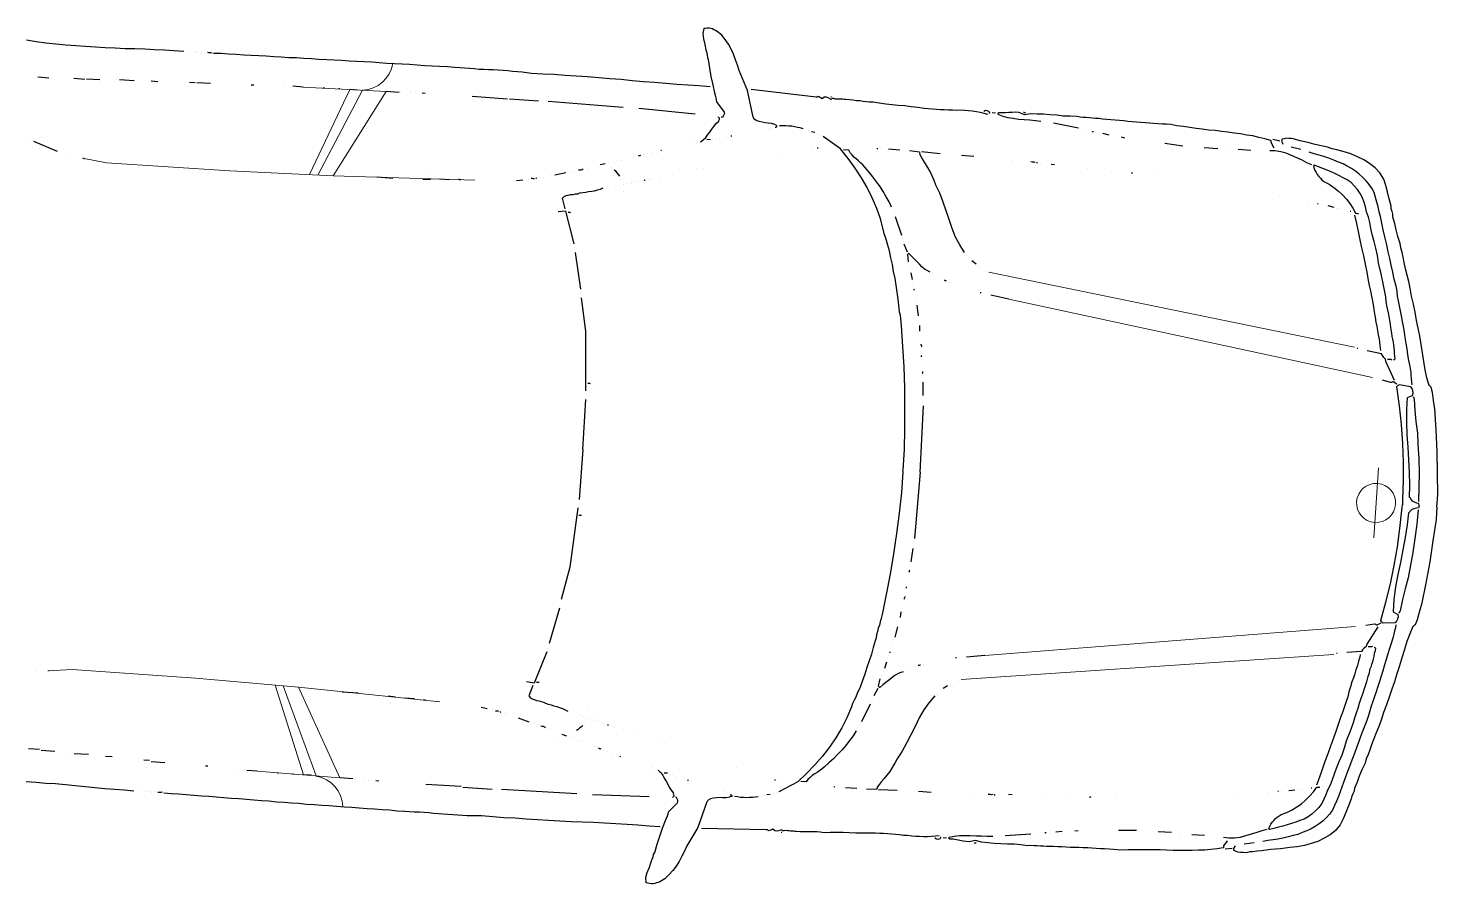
# Model space of a CAD drawing. Header units: metres. Extents: x -45 to 1930, y -347 to 488.
# Drawn here: x 39.306 to 42.419, y 32.57 to 34.461 of the extents above; entities that cross this region are included whole.
import ezdxf

# ---------------------------------------------------------------- set-up
doc = ezdxf.new("R2010")
doc.units = ezdxf.units.M

# ---------------------------------------------------------------- blocks, each defined once
blk = doc.blocks.new('BMW3-PUD')
at = {"lineweight": 0}
for p, q in [((2.5694, 0.7572), (2.3861, 0.7602)), ((2.3861, 0.7602), (2.4905, 0.5663)), ((2.4387, 0.7593), (2.5245, 0.5656)), ((2.4664, 0.7589), (2.5425, 0.5652)), ((1.0314, 0.4512), (0.2143, 0.3401)), ((0.9833, 0.3943), (0.17, 0.2757)), ((0.1432, 0.0776), (0.1432, 0)), ((0.1432, -0.0776), (0.1432, 0)), ((0.9833, -0.3943), (0.17, -0.2757)), ((1.0314, -0.4512), (0.2143, -0.3401)), ((2.3861, -0.7602), (2.4905, -0.5663)), ((2.4387, -0.7593), (2.5245, -0.5656)), ((2.4664, -0.7589), (2.5425, -0.5652)), ((2.5694, -0.7572), (2.3861, -0.7602))]:
    blk.add_line(p, q, dxfattribs=at)
for points in [[(1.5236, 0.7387), (1.5228, 0.7394), (1.5213, 0.7394), (1.5198, 0.7409), (1.519, 0.7424), (1.525, 0.7447), (1.5318, 0.7463), (1.5393, 0.7471), (1.546, 0.7472), (1.5528, 0.748), (1.5595, 0.7489), (1.5663, 0.7512), (1.5715, 0.7543), (1.5722, 0.7558), (1.573, 0.7573), (1.5737, 0.758), (1.5737, 0.758), (1.5902, 0.8161), (1.6115, 0.8584), (1.6159, 0.8704), (1.621, 0.8818), (1.6261, 0.8938), (1.632, 0.9044), (1.6386, 0.915), (1.6468, 0.9249), (1.6549, 0.934), (1.6653, 0.9416), (1.6691, 0.9432), (1.6728, 0.9447), (1.6765, 0.9462), (1.6803, 0.9471), (1.684, 0.9471), (1.6878, 0.9471), (1.6916, 0.9464), (1.6953, 0.9457), (1.697, 0.9345), (1.6948, 0.9232), (1.6905, 0.9111), (1.6876, 0.8991), (1.6855, 0.893), (1.684, 0.8878), (1.6833, 0.8825), (1.6811, 0.878), (1.6768, 0.8592), (1.6725, 0.8411), (1.6675, 0.823), (1.6625, 0.8057), (1.6603, 0.8004), (1.6588, 0.7951), (1.6574, 0.7906), (1.6567, 0.7861), (1.6382, 0.7648), (1.6375, 0.7618), (1.6382, 0.7588), (1.6398, 0.7558), (1.6413, 0.7536), (1.6413, 0.7536), (1.6428, 0.7529), (1.6436, 0.7521), (1.6436, 0.7521)], [(1.0566, 0.7984), (1.0648, 0.8), (1.0738, 0.8016), (1.0821, 0.8025), (1.0911, 0.8033), (1.1001, 0.8035), (1.1083, 0.8036), (1.1173, 0.8037), (1.1264, 0.803), (1.1354, 0.8031), (1.1444, 0.8025), (1.1534, 0.8026), (1.1617, 0.8019), (1.1707, 0.802), (1.1797, 0.8022), (1.1887, 0.8023), (1.1977, 0.8024), (1.212, 0.8033), (1.227, 0.8042), (1.2412, 0.8051), (1.2555, 0.8053), (1.269, 0.8055), (1.2833, 0.8064), (1.2975, 0.8073), (1.311, 0.809), (1.3193, 0.8083), (1.3268, 0.8084), (1.3335, 0.8085), (1.341, 0.8093), (1.3485, 0.8094), (1.356, 0.8103), (1.3636, 0.8104), (1.3718, 0.8104), (1.3756, 0.8105), (1.3786, 0.8105), (1.3816, 0.8106), (1.3853, 0.8106), (1.3883, 0.8099), (1.3914, 0.8099), (1.3951, 0.81), (1.3988, 0.8108), (1.4004, 0.8108), (1.4018, 0.8108), (1.4026, 0.8101), (1.4041, 0.8086), (1.4094, 0.8109), (1.4146, 0.8125), (1.4198, 0.8125), (1.4244, 0.8088), (1.4319, 0.8127), (1.4334, 0.8127), (1.4349, 0.812), (1.4356, 0.8112), (1.4379, 0.8112), (1.582, 0.8182)], [(1.4055, 0.8139), (1.4055, 0.8139), (1.4048, 0.8139), (1.4041, 0.8138), (1.4041, 0.8138)], [(1.4378, 0.8143), (1.4378, 0.8143)], [(2.7721, 0.8189), (2.7556, 0.8195), (2.7391, 0.8193), (2.7225, 0.8198), (2.7053, 0.8196), (2.6887, 0.8202), (2.6722, 0.82), (2.6557, 0.8205), (2.6392, 0.8203), (2.6226, 0.8209), (2.6054, 0.8207), (2.5889, 0.8212), (2.5724, 0.821), (2.5558, 0.8216), (2.5393, 0.8214), (2.522, 0.8219), (2.5055, 0.8217), (2.489, 0.8223), (2.4725, 0.8221), (2.4559, 0.8226), (2.4387, 0.8224), (2.4221, 0.823), (2.4056, 0.8228), (2.3891, 0.8226), (2.3718, 0.8232), (2.3553, 0.823), (2.3388, 0.8235), (2.3215, 0.8233), (2.305, 0.8231), (2.2885, 0.8236), (2.272, 0.8234), (2.2547, 0.824), (2.2382, 0.8238), (2.2276, 0.8237), (2.2171, 0.8236), (2.2059, 0.8234), (2.1954, 0.8233), (2.1848, 0.8232), (2.1743, 0.8238), (2.1638, 0.8237), (2.1533, 0.8243), (2.1428, 0.8242), (2.1315, 0.824), (2.121, 0.8239), (2.1105, 0.8238), (2.1, 0.8237), (2.0895, 0.8235), (2.079, 0.8226), (2.0685, 0.8218), (2.0437, 0.8222), (2.0189, 0.8227), (1.9942, 0.8224), (1.9694, 0.8228), (1.9446, 0.8225), (1.9198, 0.8222), (1.8951, 0.822), (1.8703, 0.8217), (1.8455, 0.8206), (1.8207, 0.8203), (1.796, 0.82), (1.7712, 0.8197), (1.7464, 0.8194), (1.7224, 0.8192), (1.6976, 0.8196), (1.6728, 0.8193)], [(1.9431, 0.8203), (1.9431, 0.8203)], [(2.7751, 0.8182), (2.7781, 0.819), (2.7804, 0.819), (2.7826, 0.819), (2.7849, 0.8191)], [(2.7924, 0.8169), (2.7924, 0.8169)], [(2.7984, 0.8192), (2.7984, 0.8192)], [(2.7984, 0.8162), (2.7984, 0.8162)], [(2.8059, 0.8186), (2.8059, 0.8186)], [(2.8119, 0.8194), (2.8119, 0.8194)], [(2.8127, 0.8164), (2.8127, 0.8164)], [(2.8224, 0.8158), (2.8224, 0.8158)], [(3.077, 0.815), (3.0552, 0.8148), (3.0334, 0.8153), (3.0117, 0.815), (2.9899, 0.8155), (2.9681, 0.816), (2.9463, 0.8172), (2.9246, 0.8177), (2.9028, 0.8182), (2.881, 0.8187), (2.86, 0.8185), (2.8382, 0.8189)], [(0.0086, 0), (0.0085, 0.0275), (0.0125, 0.0749), (0.0164, 0.1222), (0.0218, 0.1696), (0.028, 0.217), (0.0309, 0.229), (0.033, 0.2403), (0.0351, 0.2516), (0.0388, 0.2629), (0.0402, 0.2637), (0.041, 0.2644), (0.0425, 0.266), (0.0439, 0.2667), (0.0498, 0.2833), (0.0548, 0.3006), (0.0591, 0.3187), (0.0634, 0.3376), (0.0677, 0.3556), (0.072, 0.3737), (0.0763, 0.3918), (0.0813, 0.4083), (0.0856, 0.4264), (0.0907, 0.4437), (0.0957, 0.4611), (0.1, 0.4784), (0.1043, 0.4927), (0.1087, 0.507), (0.113, 0.5206), (0.1173, 0.5342), (0.1202, 0.5455), (0.1231, 0.556), (0.1268, 0.5658), (0.1289, 0.5756), (0.1347, 0.5907), (0.1398, 0.605), (0.1434, 0.6186), (0.1485, 0.6322), (0.1491, 0.6389), (0.1513, 0.645), (0.1535, 0.6503), (0.1542, 0.6563), (0.1593, 0.6721), (0.1643, 0.6872), (0.1687, 0.7015), (0.1745, 0.7151), (0.1841, 0.728), (0.1953, 0.7386), (0.2079, 0.747), (0.2214, 0.7547), (0.2355, 0.7601), (0.2505, 0.7655), (0.2662, 0.7695), (0.282, 0.7727), (0.2924, 0.7743), (0.3029, 0.7767), (0.3134, 0.7783), (0.3239, 0.7799), (0.3337, 0.7815), (0.3442, 0.7839), (0.3539, 0.7855), (0.3644, 0.7872), (0.3696, 0.788), (0.3749, 0.7895), (0.3794, 0.7904), (0.3846, 0.7904), (0.3899, 0.7905), (0.3951, 0.7905), (0.3997, 0.7891), (0.4042, 0.7876), (0.4049, 0.7869), (0.4049, 0.7861), (0.405, 0.7846), (0.4057, 0.7832), (0.402, 0.7771)], [(0.4095, 0.7832), (0.4245, 0.7856)], [(0.421, 0.7668), (0.4283, 0.7789), (0.4283, 0.7804), (0.4283, 0.7812), (0.4283, 0.7827), (0.429, 0.7834), (0.4425, 0.7859), (0.456, 0.7883), (0.4695, 0.7907), (0.483, 0.7916), (0.4972, 0.7933), (0.5107, 0.7942), (0.525, 0.7951), (0.5392, 0.796), (0.5535, 0.7969), (0.5678, 0.7971), (0.582, 0.798), (0.5955, 0.7989), (0.6098, 0.7998), (0.624, 0.8008), (0.6383, 0.8017), (0.6518, 0.8034), (0.6615, 0.8035), (0.6706, 0.8028), (0.6803, 0.803), (0.6901, 0.8031), (0.6991, 0.8032), (0.7089, 0.8033), (0.7186, 0.8034), (0.7276, 0.8035), (0.7374, 0.8036), (0.7471, 0.8038), (0.7562, 0.8046), (0.7659, 0.8047), (0.7749, 0.8048), (0.7847, 0.8049), (0.7937, 0.8051), (0.8035, 0.8052), (0.811, 0.806), (0.8185, 0.8061), (0.8252, 0.8062), (0.832, 0.8063), (0.8395, 0.8063), (0.8462, 0.8064), (0.853, 0.8065), (0.8605, 0.8074), (0.8755, 0.8068), (0.8905, 0.8062), (0.9048, 0.8071), (0.9198, 0.8073), (0.9341, 0.8075), (0.9484, 0.8069), (0.9626, 0.8063), (0.9762, 0.8035), (0.9829, 0.8058), (0.9889, 0.8074), (0.9964, 0.8075), (1.0032, 0.8068), (1.0107, 0.8061), (1.0182, 0.8047), (1.0257, 0.8041), (1.0325, 0.8042), (1.034, 0.8034), (1.0347, 0.8034), (1.0348, 0.8019), (1.0348, 0.8004), (1.0236, 0.7973), (1.0123, 0.7949), (1.0003, 0.794), (0.9883, 0.7931), (0.9756, 0.793), (0.9635, 0.7928), (0.9508, 0.7927), (0.9388, 0.7918)], [(0.8473, 0.7794), (0.8473, 0.7794)], [(0.8548, 0.7818), (0.911, 0.7892)], [(0.9784, 0.8088), (0.9776, 0.8088), (0.9761, 0.8087), (0.9754, 0.8087), (0.9739, 0.8087)], [(1.04, 0.8027), (1.0475, 0.8028)], [(1.0535, 0.8007), (1.0535, 0.8007), (1.0535, 0.8022), (1.0528, 0.8029), (1.0528, 0.8029), (1.055, 0.8052), (1.0587, 0.8067), (1.0625, 0.8068), (1.0663, 0.8046)], [(0.0815, 0.2657), (0.0822, 0.2724), (0.0836, 0.2792), (0.085, 0.2868), (0.0857, 0.2928), (0.0885, 0.3056), (0.0921, 0.3191), (0.095, 0.3312), (0.0978, 0.344), (0.1007, 0.356), (0.1036, 0.3688), (0.1064, 0.3809), (0.1093, 0.3929), (0.1122, 0.4042), (0.115, 0.4162), (0.1179, 0.4268), (0.1208, 0.4381), (0.1236, 0.4487), (0.1265, 0.4592), (0.1286, 0.4697), (0.1315, 0.481), (0.1366, 0.4961), (0.1409, 0.5112), (0.1452, 0.5262), (0.1496, 0.5406), (0.1539, 0.5556), (0.1582, 0.5707), (0.1625, 0.585), (0.1676, 0.6001), (0.1705, 0.6106), (0.1734, 0.6212), (0.1763, 0.6317), (0.1799, 0.6423), (0.1828, 0.6528), (0.1864, 0.6634), (0.19, 0.6732), (0.1937, 0.6838), (0.1996, 0.6929), (0.2062, 0.7012), (0.2129, 0.7088), (0.2211, 0.7156), (0.2293, 0.7225), (0.2382, 0.7279), (0.2471, 0.7332), (0.2569, 0.7378), (0.2666, 0.7424), (0.277, 0.7456), (0.2875, 0.7495), (0.2987, 0.7526), (0.31, 0.7557), (0.3204, 0.7581), (0.3317, 0.7605), (0.3429, 0.7629)], [(0.335, 0.7358), (0.3462, 0.7396), (0.3574, 0.7443), (0.3693, 0.7489), (0.3813, 0.7536), (0.3933, 0.7575), (0.4053, 0.7599), (0.418, 0.7608), (0.43, 0.7602)], [(0.3616, 0.7676), (0.3833, 0.7716)], [(0.3961, 0.774), (0.3961, 0.774)], [(0.4721, 0.7584), (0.4999, 0.7588)], [(0.5255, 0.7568), (0.5255, 0.7568)], [(0.545, 0.757), (0.575, 0.7574)], [(0.6223, 0.7579), (0.6621, 0.7607)], [(0.7513, 0.767), (0.7588, 0.7686)], [(0.7866, 0.7712), (0.8001, 0.7736)], [(0.8211, 0.7761), (0.8211, 0.7761), (0.8226, 0.7761), (0.8233, 0.7761), (0.8241, 0.7769)], [(1.6856, 0.6955), (1.6802, 0.7007), (1.6749, 0.7059), (1.6711, 0.7127), (1.6665, 0.7186), (1.6627, 0.7253), (1.6588, 0.7313), (1.6543, 0.738), (1.6489, 0.7439), (1.6489, 0.7454), (1.6482, 0.7469), (1.6474, 0.7484), (1.6474, 0.7492), (1.6474, 0.7507), (1.6481, 0.7514), (1.6496, 0.7529), (1.6503, 0.7537)], [(1.7014, 0.7558), (1.8267, 0.7596)], [(1.8327, 0.7574), (1.8327, 0.7574)], [(1.8612, 0.76), (2.0279, 0.762)], [(2.1135, 0.7622), (2.0489, 0.7622)], [(2.1173, 0.7608), (2.1961, 0.7617)], [(2.2997, 0.7614), (2.3065, 0.7615)], [(2.3223, 0.7617), (2.3223, 0.7617)], [(2.332, 0.7604), (2.332, 0.7604)], [(2.3538, 0.7606), (2.3538, 0.7606)], [(2.3576, 0.7599), (2.3861, 0.7602)], [(2.4499, 0.7587), (2.4664, 0.7589)], [(2.489, 0.7592), (2.489, 0.7592), (2.4905, 0.7592), (2.4912, 0.7592), (2.4912, 0.7592)], [(2.4987, 0.7586), (2.4987, 0.7586)], [(2.5228, 0.7589), (2.5228, 0.7589), (2.5243, 0.7589), (2.525, 0.7589), (2.525, 0.7589)], [(2.5694, 0.7572), (2.5926, 0.7574)], [(2.5987, 0.7553), (2.5987, 0.7553)], [(2.6114, 0.7577), (2.6114, 0.7577)], [(2.679, 0.754), (2.6805, 0.754), (2.6813, 0.754), (2.6828, 0.754), (2.6843, 0.754)], [(2.8044, 0.7517), (2.7744, 0.7521)], [(2.8082, 0.7503), (2.821, 0.7504)], [(2.8908, 0.7475), (2.9059, 0.7477)], [(0.126, 0.318), (0.126, 0.318), (0.1244, 0.3188), (0.1237, 0.3195), (0.1229, 0.3202), (0.1236, 0.3262), (0.125, 0.3323), (0.1257, 0.3383), (0.1264, 0.3443), (0.1278, 0.3511), (0.1292, 0.3571), (0.1307, 0.3631), (0.1329, 0.3691), (0.1335, 0.3767), (0.1357, 0.3835), (0.1371, 0.3895), (0.1378, 0.3955), (0.1414, 0.4091), (0.1442, 0.4211), (0.1478, 0.4332), (0.1507, 0.4445), (0.1528, 0.4558), (0.1557, 0.4663), (0.1586, 0.4776), (0.1615, 0.4881), (0.1643, 0.4987), (0.1672, 0.5092), (0.1708, 0.5198), (0.1737, 0.5296), (0.1773, 0.5454), (0.1816, 0.5612), (0.1867, 0.5763), (0.1918, 0.5914), (0.1954, 0.6042), (0.199, 0.617), (0.2026, 0.6291), (0.2077, 0.6404), (0.2106, 0.6509), (0.2142, 0.6607), (0.2186, 0.6705), (0.2245, 0.6796), (0.2311, 0.688), (0.2386, 0.6956), (0.246, 0.7024), (0.255, 0.7078), (0.2639, 0.7116), (0.2729, 0.7155), (0.2818, 0.7194), (0.2916, 0.7232), (0.3005, 0.7263), (0.3103, 0.7295), (0.32, 0.7326), (0.3297, 0.7357), (0.3305, 0.7357), (0.3305, 0.7342), (0.3305, 0.7335), (0.3312, 0.7327), (0.3298, 0.7282), (0.3276, 0.7237), (0.3247, 0.7191), (0.3217, 0.7153), (0.318, 0.7108), (0.3143, 0.7077), (0.3106, 0.7039), (0.3061, 0.7009), (0.2942, 0.6955), (0.283, 0.6893), (0.2725, 0.6817), (0.2629, 0.6741), (0.254, 0.665), (0.2458, 0.6558), (0.2384, 0.646), (0.2318, 0.6354), (0.2303, 0.6354), (0.2288, 0.6354), (0.2273, 0.6354), (0.225, 0.6353)], [(1.1907, 0), (1.1907, 0.0026), (1.1909, 0.0476), (1.1927, 0.0935), (1.1959, 0.1386), (1.1991, 0.1836), (1.2038, 0.2295), (1.2093, 0.2746), (1.2155, 0.3197), (1.2169, 0.328), (1.2183, 0.3356), (1.2197, 0.3431), (1.2219, 0.3499), (1.2233, 0.3574), (1.2247, 0.3649), (1.2254, 0.3717), (1.2268, 0.3785), (1.2304, 0.3935), (1.2332, 0.4086), (1.2368, 0.4236), (1.2411, 0.4387), (1.2447, 0.4538), (1.249, 0.4681), (1.2533, 0.4831), (1.2584, 0.4975), (1.2613, 0.5058), (1.2642, 0.5126), (1.2671, 0.5201), (1.2693, 0.5276), (1.278, 0.5525), (1.2875, 0.5752), (1.2993, 0.5978), (1.3118, 0.6198), (1.3258, 0.6402), (1.3413, 0.6607), (1.3583, 0.6811), (1.3761, 0.7009), (1.4164, 0.7254)], [(1.4224, 0.7277), (1.4224, 0.7277)], [(1.4291, 0.73), (1.4291, 0.73)], [(1.4351, 0.7331), (1.4426, 0.734)], [(1.4485, 0.7363), (1.4485, 0.7363)], [(1.4613, 0.7394), (1.468, 0.741), (1.474, 0.7418), (1.4807, 0.7427), (1.4867, 0.7435), (1.4935, 0.7436), (1.5003, 0.7437), (1.507, 0.743), (1.5138, 0.7423)], [(1.5312, 0.735), (1.5312, 0.735)], [(1.5379, 0.7336), (1.5379, 0.7336)], [(2.9434, 0.7459), (2.9757, 0.7463)], [(2.9825, 0.7456), (2.9825, 0.7456)], [(3.0486, 0.7434), (3.0186, 0.7438)], [(3.0523, 0.7419), (3.0764, 0.7422)], [(0.6742, 0.6895), (0.6742, 0.6895)], [(0.7282, 0.6901), (0.7282, 0.6901), (0.7297, 0.6909), (0.7305, 0.6917), (0.7312, 0.6917)], [(0.7755, 0.6922), (0.7755, 0.6922)], [(0.8295, 0.6943), (0.8295, 0.6943)], [(0.9023, 0.6975), (0.9099, 0.6976)], [(0.9324, 0.6978), (0.9324, 0.6978)], [(0.9421, 0.6994), (0.9421, 0.6994), (0.9414, 0.7002), (0.9398, 0.7002), (0.9398, 0.7002)], [(0.9451, 0.6995), (0.9474, 0.7003), (0.9496, 0.7003), (0.9519, 0.7003), (0.9549, 0.7004)], [(0.9962, 0.7009), (0.9962, 0.7009)], [(1.081, 0.7041), (1.1088, 0.7044)], [(1.0873, 0.4909), (1.0991, 0.5068), (1.1094, 0.5235), (1.1182, 0.5416), (1.1262, 0.5612), (1.1343, 0.5801), (1.1423, 0.599), (1.1511, 0.6179), (1.1607, 0.6352), (1.165, 0.645), (1.1702, 0.6549), (1.1753, 0.664), (1.1812, 0.673), (1.1864, 0.6806), (1.1916, 0.6874), (1.196, 0.6935), (1.2004, 0.701), (1.2004, 0.7018), (1.2004, 0.7033), (1.2011, 0.704), (1.2019, 0.7056), (1.2236, 0.7066)], [(1.1515, 0.7057), (1.1515, 0.7057)], [(1.1561, 0.705), (1.1973, 0.7062)], [(1.2454, 0.7068), (1.2702, 0.7071)], [(1.2552, 0.58), (1.261, 0.5914), (1.2684, 0.602), (1.2758, 0.6133), (1.2832, 0.6239), (1.2921, 0.6338), (1.3009, 0.6444), (1.3106, 0.6543), (1.3202, 0.6642), (1.3247, 0.6687), (1.3299, 0.6733), (1.3351, 0.6771), (1.3403, 0.6809), (1.3455, 0.6847), (1.35, 0.6893), (1.3544, 0.6939), (1.3581, 0.6992), (1.3694, 0.6993)], [(1.2882, 0.7073), (1.2882, 0.7073)], [(1.2942, 0.7067), (1.2942, 0.7067), (1.2957, 0.7067), (1.2965, 0.7067), (1.2965, 0.7067)], [(1.4189, 0.7014), (1.4189, 0.7014)], [(1.4279, 0.7), (1.4279, 0.7), (1.4272, 0.7), (1.4257, 0.7), (1.4257, 0.7)], [(1.4377, 0.6971), (1.4377, 0.6971)], [(1.6102, 0.7157), (1.6102, 0.7157)], [(1.62, 0.7136), (1.62, 0.7136), (1.6193, 0.7135), (1.6178, 0.7135), (1.6178, 0.7135)], [(1.6291, 0.7107), (1.6291, 0.7107)], [(1.6449, 0.7063), (1.6449, 0.7063)], [(1.6532, 0.7042), (1.6532, 0.7042)], [(1.6607, 0.7028), (1.6607, 0.7028)], [(1.6645, 0.7013), (1.672, 0.7014)], [(1.6954, 0.6927), (1.6954, 0.6927)], [(1.7014, 0.6905), (1.7014, 0.6905)], [(0.3374, 0.6547), (0.3374, 0.6547)], [(0.4027, 0.6637), (0.4027, 0.6637)], [(1.5138, 0.6793), (1.5138, 0.6793)], [(1.7714, 0.6703), (1.7714, 0.6703), (1.7714, 0.6711), (1.7707, 0.6718), (1.7707, 0.6718)], [(1.7798, 0.6666), (1.7798, 0.6666)], [(1.7895, 0.6653), (1.7895, 0.6653)], [(1.8001, 0.6616), (1.8001, 0.6616)], [(1.8084, 0.6595), (1.8084, 0.6595)], [(1.8204, 0.6551), (1.8197, 0.6559), (1.8189, 0.6566), (1.8167, 0.6566), (1.8152, 0.6573)], [(0.1558, 0.3364), (0.1564, 0.3424), (0.1579, 0.3484), (0.1593, 0.3552), (0.16, 0.3612), (0.1629, 0.371), (0.165, 0.3801), (0.1672, 0.3891), (0.17, 0.3981), (0.1721, 0.4094), (0.175, 0.4207), (0.1771, 0.432), (0.1807, 0.4441), (0.1836, 0.4554), (0.1865, 0.4667), (0.1901, 0.478), (0.193, 0.4893), (0.1973, 0.5073), (0.2023, 0.5247), (0.2073, 0.5428), (0.2124, 0.5601), (0.2175, 0.5774), (0.2225, 0.5955), (0.2276, 0.6128), (0.2326, 0.6309)], [(0.219, 0.633), (0.219, 0.633)], [(0.2423, 0.6385), (0.2423, 0.6385), (0.243, 0.6386), (0.2438, 0.6386), (0.2438, 0.6386)], [(0.267, 0.6433), (0.267, 0.6433)], [(0.273, 0.6434), (0.273, 0.6434)], [(0.2797, 0.645), (0.2932, 0.6474)], [(0.309, 0.6491), (0.309, 0.6491)], [(0.3157, 0.6507), (0.3157, 0.6507), (0.3165, 0.6507), (0.3172, 0.6507), (0.3172, 0.6507)], [(1.6742, 0.6368), (1.6742, 0.6368)], [(1.6885, 0.634), (1.6885, 0.634)], [(1.8302, 0.6522), (1.8302, 0.6522)], [(1.8604, 0.6436), (1.8604, 0.6436)], [(1.8679, 0.6414), (1.8679, 0.6414)], [(1.8755, 0.6385), (1.8755, 0.6385)], [(1.8786, 0.625), (1.8786, 0.625)], [(1.8845, 0.6364), (1.8845, 0.6364)], [(1.9033, 0.6306), (1.8928, 0.6334)], [(1.9182, 0.639), (1.9182, 0.639)], [(1.7428, 0.6189), (1.7428, 0.6189)], [(1.7684, 0.6117), (1.7684, 0.6117)], [(1.788, 0.6074), (1.788, 0.6074)], [(1.794, 0.6052), (1.794, 0.6052)], [(1.8046, 0.6031), (1.8046, 0.6031), (1.8038, 0.6031), (1.8023, 0.6031), (1.8023, 0.6031)], [(1.8143, 0.6002), (1.8143, 0.6002)], [(1.8234, 0.5981), (1.8234, 0.5981)], [(1.8309, 0.5952), (1.8309, 0.5952)], [(1.8347, 0.5937), (1.8347, 0.5937)], [(1.8422, 0.5923), (1.8422, 0.5923)], [(1.8556, 0.6007), (1.8556, 0.6007)], [(1.8585, 0.6083), (1.8615, 0.6113), (1.8645, 0.6143), (1.8682, 0.6181), (1.8719, 0.6204)], [(1.9305, 0.6211), (1.9305, 0.6211)], [(1.9508, 0.6154), (1.9478, 0.6161), (1.9456, 0.6161), (1.9425, 0.6168), (1.9403, 0.619)], [(1.9591, 0.6125), (1.9591, 0.6125)], [(1.9681, 0.6111), (1.9681, 0.6111)], [(2.0021, 0.601), (1.978, 0.6082)], [(2.0111, 0.5981), (2.0111, 0.5981)], [(2.0269, 0.5945), (2.0269, 0.5945)], [(2.0322, 0.5931), (2.0322, 0.5931)], [(2.0435, 0.5902), (2.0435, 0.5902), (2.0427, 0.5909), (2.0412, 0.5917), (2.0412, 0.5917)], [(1.2471, 0.5649), (1.2471, 0.5649)], [(1.2522, 0.5725), (1.2522, 0.5725)], [(1.8477, 0.5743), (1.8477, 0.5743)], [(1.8498, 0.5909), (1.8498, 0.5909)], [(1.8573, 0.588), (1.8573, 0.588)], [(1.8664, 0.5851), (1.8664, 0.5851)], [(1.9744, 0.5278), (1.9816, 0.5512), (1.9786, 0.5549), (1.974, 0.5571), (1.9695, 0.5585), (1.9643, 0.56), (1.959, 0.5607), (1.9537, 0.5621), (1.9484, 0.5628), (1.9439, 0.565), (1.9379, 0.5664), (1.9311, 0.5678), (1.9251, 0.5693), (1.9183, 0.5707), (1.9123, 0.5721), (1.9055, 0.5743), (1.8995, 0.5765), (1.8934, 0.5794)], [(2.0465, 0.5895), (2.048, 0.5895), (2.0495, 0.5895), (2.051, 0.5895), (2.0533, 0.5896)], [(2.0593, 0.5874), (2.0593, 0.5874)], [(2.0856, 0.5832), (2.0721, 0.5853)], [(2.2081, 0.5764), (2.2096, 0.5764), (2.2103, 0.5764), (2.2118, 0.5764), (2.2133, 0.5765)], [(2.2268, 0.5766), (2.2268, 0.5766)], [(2.2336, 0.5745), (2.2547, 0.5747)], [(2.2922, 0.5721), (2.2757, 0.5734)], [(2.2845, 0.5893), (2.2845, 0.5893)], [(2.3936, 0.5703), (2.3583, 0.5699)], [(3.0724, 0.5709), (3.0724, 0.5709)], [(1.2281, 0.5189), (1.2449, 0.5589)], [(1.2135, 0.4834), (1.2216, 0.5001)], [(1.2237, 0.5068), (1.2237, 0.5068)], [(1.2259, 0.5129), (1.2259, 0.5129)], [(1.949, 0.4517), (1.9722, 0.5225), (1.9895, 0.5205)], [(1.961, 0.5201), (1.9625, 0.5202), (1.964, 0.5202), (1.9647, 0.5202), (1.967, 0.5202)], [(1.0605, 0.4666), (1.0702, 0.4735)], [(1.0821, 0.4849), (1.0821, 0.4849)], [(1.1607, 0.4423), (1.1674, 0.4453), (1.1734, 0.4484), (1.1794, 0.453), (1.1853, 0.4583), (1.1912, 0.4636), (1.1972, 0.469), (1.2031, 0.4743), (1.2098, 0.4804), (1.2106, 0.4804), (1.2113, 0.4797), (1.2121, 0.4789), (1.2128, 0.4782), (1.21, 0.4616)], [(1.0382, 0.4528), (1.0382, 0.4528)], [(1.0546, 0.4627), (1.0546, 0.4627)], [(1.154, 0.4392), (1.154, 0.4392)], [(1.1985, 0.4239), (1.202, 0.4382)], [(1.2035, 0.445), (1.2035, 0.445)], [(1.2079, 0.4541), (1.2079, 0.4541)], [(1.9476, 0.4441), (1.9476, 0.4441)], [(0.7998, 0.4222), (0.7998, 0.4222)], [(1.1166, 0.4229), (1.1166, 0.4229)], [(1.1234, 0.4253), (1.1249, 0.4253), (1.1264, 0.4261), (1.1271, 0.4261), (1.1286, 0.4261)], [(1.1353, 0.4292), (1.1353, 0.4292)], [(1.1949, 0.4089), (1.1949, 0.4089)], [(1.197, 0.4164), (1.197, 0.4164)], [(1.9277, 0.353), (1.9447, 0.4328)], [(0.9833, 0.3943), (1.023, 0.4008)], [(1.0448, 0.4041), (1.0448, 0.4041), (1.0463, 0.4041), (1.047, 0.4041), (1.047, 0.4041)], [(1.1877, 0.381), (1.1877, 0.381)], [(1.1927, 0.4006), (1.1927, 0.4006), (1.1927, 0.4021), (1.1927, 0.4028), (1.1927, 0.4028)], [(0.7644, 0.3677), (0.7644, 0.3677)], [(1.1799, 0.3441), (1.1841, 0.3675)], [(1.1855, 0.3735), (1.1855, 0.3735)], [(0.1212, 0.2729), (0.1425, 0.313), (0.144, 0.3182), (0.1477, 0.322), (0.1514, 0.3258), (0.1536, 0.3296), (0.1858, 0.3338)], [(0.1297, 0.3173), (0.132, 0.3181), (0.1342, 0.3181), (0.1372, 0.3181), (0.1395, 0.3182)], [(0.2068, 0.3378), (0.2068, 0.3378), (0.2075, 0.3378), (0.2083, 0.3378), (0.2083, 0.3378)], [(0.2143, 0.3401), (0.2143, 0.3401)], [(1.1743, 0.311), (1.1749, 0.323)], [(1.9018, 0.1297), (1.9108, 0.2612), (1.9249, 0.3342)], [(1.1679, 0.2764), (1.1679, 0.2779), (1.1687, 0.2794), (1.1694, 0.2802), (1.1694, 0.2824)], [(0.0477, 0), (0.0479, 0.001), (0.0493, 0.0047), (0.0538, 0.0055), (0.0591, 0.0071), (0.0635, 0.0094), (0.0673, 0.014), (0.068, 0.0155), (0.0687, 0.0162), (0.0702, 0.017), (0.0702, 0.017), (0.0714, 0.044), (0.0741, 0.0718), (0.0775, 0.0997), (0.0809, 0.1275), (0.0851, 0.1546), (0.0878, 0.1824), (0.0897, 0.2102), (0.0894, 0.2372), (0.0788, 0.2424), (0.078, 0.2476), (0.0787, 0.2529), (0.0809, 0.2574), (0.0838, 0.2612), (0.1101, 0.2638), (0.1116, 0.263), (0.1131, 0.2623), (0.1139, 0.2608), (0.1154, 0.2586), (0.1069, 0.2172), (0.0998, 0.1765), (0.0943, 0.1352), (0.0896, 0.0938), (0.0871, 0.0525), (0.0853, 0.0119), (0.085, 0)], [(0.1153, 0.2646), (0.1235, 0.2692), (0.1243, 0.2692), (0.1258, 0.2684), (0.1273, 0.2677), (0.1288, 0.2677), (0.1475, 0.2717)], [(0.17, 0.2757), (0.17, 0.2757)], [(1.1667, 0.2546), (1.1667, 0.2546), (1.1667, 0.2561), (1.1667, 0.2568), (1.1666, 0.2576)], [(0.0493, 0.0092), (0.0504, 0.0408), (0.0523, 0.0724), (0.0549, 0.1039), (0.059, 0.1355), (0.0617, 0.1603), (0.0667, 0.1851), (0.0709, 0.2092), (0.0744, 0.2341), (0.0751, 0.2356), (0.0759, 0.2378), (0.0766, 0.2386), (0.0766, 0.2393)], [(1.1619, 0.2177), (1.1619, 0.2193), (1.1619, 0.22), (1.1618, 0.2215), (1.1626, 0.2222)], [(1.1572, 0.1696), (1.1598, 0.199)], [(1.153, 0), (1.1552, 0.1471)], [(1.1574, 0.1531), (1.1574, 0.1531)], [(1.8926, 0.1461), (1.8941, 0.1461), (1.8956, 0.1462), (1.8964, 0.1462), (1.8986, 0.1462)], [(1.8992, 0), (1.9005, 0.1109)], [(1.9004, 0.1222), (1.9004, 0.1222)], [(1.8987, 0.0535), (1.8987, 0.0535)], [(1.8988, 0.0588), (1.8988, 0.0588)], [(0.0086, 0), (0.0085, -0.0275), (0.0125, -0.0749), (0.0164, -0.1222), (0.0218, -0.1696), (0.028, -0.217), (0.0309, -0.229), (0.033, -0.2403), (0.0351, -0.2516), (0.0388, -0.2629), (0.0402, -0.2637), (0.041, -0.2644), (0.0425, -0.266), (0.0439, -0.2667), (0.0498, -0.2833), (0.0548, -0.3006), (0.0591, -0.3187), (0.0634, -0.3376), (0.0677, -0.3556), (0.072, -0.3737), (0.0763, -0.3918), (0.0813, -0.4083), (0.0856, -0.4264), (0.0907, -0.4437), (0.0957, -0.4611), (0.1, -0.4784), (0.1043, -0.4927), (0.1087, -0.507), (0.113, -0.5206), (0.1173, -0.5342), (0.1202, -0.5455), (0.1231, -0.556), (0.1268, -0.5658), (0.1289, -0.5756), (0.1347, -0.5907), (0.1398, -0.605), (0.1434, -0.6186), (0.1485, -0.6322), (0.1491, -0.6389), (0.1513, -0.645), (0.1535, -0.6503), (0.1542, -0.6563), (0.1593, -0.6721), (0.1643, -0.6872), (0.1687, -0.7015), (0.1745, -0.7151), (0.1841, -0.728), (0.1953, -0.7386), (0.2079, -0.747), (0.2214, -0.7547), (0.2355, -0.7601), (0.2505, -0.7655), (0.2662, -0.7695), (0.282, -0.7727), (0.2924, -0.7743), (0.3029, -0.7767), (0.3134, -0.7783), (0.3239, -0.7799), (0.3337, -0.7815), (0.3442, -0.7839), (0.3539, -0.7855), (0.3644, -0.7872), (0.3696, -0.788), (0.3749, -0.7895), (0.3794, -0.7904), (0.3846, -0.7904), (0.3899, -0.7905), (0.3951, -0.7905), (0.3997, -0.7891), (0.4042, -0.7876), (0.4049, -0.7869), (0.4049, -0.7861), (0.405, -0.7846), (0.4057, -0.7832), (0.402, -0.7771)], [(1.153, 0), (1.1552, -0.1471)], [(1.1907, 0), (1.1907, -0.0026), (1.1909, -0.0476), (1.1927, -0.0935), (1.1959, -0.1386), (1.1991, -0.1836), (1.2038, -0.2295), (1.2093, -0.2746), (1.2155, -0.3197), (1.2169, -0.328), (1.2183, -0.3356), (1.2197, -0.3431), (1.2219, -0.3499), (1.2233, -0.3574), (1.2247, -0.3649), (1.2254, -0.3717), (1.2268, -0.3785), (1.2304, -0.3935), (1.2332, -0.4086), (1.2368, -0.4236), (1.2411, -0.4387), (1.2447, -0.4538), (1.249, -0.4681), (1.2533, -0.4831), (1.2584, -0.4975), (1.2613, -0.5058), (1.2642, -0.5126), (1.2671, -0.5201), (1.2693, -0.5276), (1.278, -0.5525), (1.2875, -0.5752), (1.2993, -0.5978), (1.3118, -0.6198), (1.3258, -0.6402), (1.3413, -0.6607), (1.3583, -0.6811), (1.3761, -0.7009), (1.4164, -0.7254)], [(0.0477, 0), (0.0479, -0.001), (0.0493, -0.0047), (0.0538, -0.0055), (0.0591, -0.0071), (0.0635, -0.0094), (0.0673, -0.014), (0.068, -0.0155), (0.0687, -0.0162), (0.0702, -0.017), (0.0702, -0.017), (0.0714, -0.044), (0.0741, -0.0718), (0.0775, -0.0997), (0.0809, -0.1275), (0.0851, -0.1546), (0.0878, -0.1824), (0.0897, -0.2102), (0.0894, -0.2372), (0.0788, -0.2424), (0.078, -0.2476), (0.0787, -0.2529), (0.0809, -0.2574), (0.0838, -0.2612), (0.1101, -0.2638), (0.1116, -0.263), (0.1131, -0.2623), (0.1139, -0.2608), (0.1154, -0.2586), (0.1069, -0.2172), (0.0998, -0.1765), (0.0943, -0.1352), (0.0896, -0.0938), (0.0871, -0.0525), (0.0853, -0.0119), (0.085, 0)], [(0.0493, -0.0092), (0.0504, -0.0408), (0.0523, -0.0724), (0.0549, -0.1039), (0.059, -0.1355), (0.0617, -0.1603), (0.0667, -0.1851), (0.0709, -0.2092), (0.0744, -0.2341), (0.0751, -0.2356), (0.0759, -0.2378), (0.0766, -0.2386), (0.0766, -0.2393)], [(1.8992, 0), (1.9005, -0.1109)], [(1.8987, -0.0535), (1.8987, -0.0535)], [(1.8988, -0.0588), (1.8988, -0.0588)], [(1.9004, -0.1222), (1.9004, -0.1222)], [(1.1574, -0.1531), (1.1574, -0.1531)], [(1.8926, -0.1461), (1.8941, -0.1461), (1.8956, -0.1462), (1.8964, -0.1462), (1.8986, -0.1462)], [(1.9018, -0.1297), (1.9108, -0.2612), (1.9249, -0.3342)], [(1.1572, -0.1696), (1.1598, -0.199)], [(1.1619, -0.2177), (1.1619, -0.2193), (1.1619, -0.22), (1.1618, -0.2215), (1.1626, -0.2222)], [(0.0815, -0.2657), (0.0822, -0.2724), (0.0836, -0.2792), (0.085, -0.2868), (0.0857, -0.2928), (0.0885, -0.3056), (0.0921, -0.3191), (0.095, -0.3312), (0.0978, -0.344), (0.1007, -0.356), (0.1036, -0.3688), (0.1064, -0.3809), (0.1093, -0.3929), (0.1122, -0.4042), (0.115, -0.4162), (0.1179, -0.4268), (0.1208, -0.4381), (0.1236, -0.4487), (0.1265, -0.4592), (0.1286, -0.4697), (0.1315, -0.481), (0.1366, -0.4961), (0.1409, -0.5112), (0.1452, -0.5262), (0.1496, -0.5406), (0.1539, -0.5556), (0.1582, -0.5707), (0.1625, -0.585), (0.1676, -0.6001), (0.1705, -0.6106), (0.1734, -0.6212), (0.1763, -0.6317), (0.1799, -0.6423), (0.1828, -0.6528), (0.1864, -0.6634), (0.19, -0.6732), (0.1937, -0.6838), (0.1996, -0.6929), (0.2062, -0.7012), (0.2129, -0.7088), (0.2211, -0.7156), (0.2293, -0.7225), (0.2382, -0.7279), (0.2471, -0.7332), (0.2569, -0.7378), (0.2666, -0.7424), (0.277, -0.7456), (0.2875, -0.7495), (0.2987, -0.7526), (0.31, -0.7557), (0.3204, -0.7581), (0.3317, -0.7605), (0.3429, -0.7629)], [(0.1153, -0.2646), (0.1235, -0.2692), (0.1243, -0.2692), (0.1258, -0.2684), (0.1273, -0.2677), (0.1288, -0.2677), (0.1475, -0.2717)], [(0.1212, -0.2729), (0.1425, -0.313), (0.144, -0.3182), (0.1477, -0.322), (0.1514, -0.3258), (0.1536, -0.3296), (0.1858, -0.3338)], [(0.17, -0.2757), (0.17, -0.2757)], [(1.1667, -0.2546), (1.1667, -0.2546), (1.1667, -0.2561), (1.1667, -0.2568), (1.1666, -0.2576)], [(1.1679, -0.2764), (1.1679, -0.2779), (1.1687, -0.2794), (1.1694, -0.2802), (1.1694, -0.2824)], [(1.1743, -0.311), (1.1749, -0.323)], [(0.126, -0.318), (0.126, -0.318), (0.1244, -0.3188), (0.1237, -0.3195), (0.1229, -0.3202), (0.1236, -0.3262), (0.125, -0.3323), (0.1257, -0.3383), (0.1264, -0.3443), (0.1278, -0.3511), (0.1292, -0.3571), (0.1307, -0.3631), (0.1329, -0.3691), (0.1335, -0.3767), (0.1357, -0.3835), (0.1371, -0.3895), (0.1378, -0.3955), (0.1414, -0.4091), (0.1442, -0.4211), (0.1478, -0.4332), (0.1507, -0.4445), (0.1528, -0.4558), (0.1557, -0.4663), (0.1586, -0.4776), (0.1615, -0.4881), (0.1643, -0.4987), (0.1672, -0.5092), (0.1708, -0.5198), (0.1737, -0.5296), (0.1773, -0.5454), (0.1816, -0.5612), (0.1867, -0.5763), (0.1918, -0.5914), (0.1954, -0.6042), (0.199, -0.617), (0.2026, -0.6291), (0.2077, -0.6404), (0.2106, -0.6509), (0.2142, -0.6607), (0.2186, -0.6705), (0.2245, -0.6796), (0.2311, -0.688), (0.2386, -0.6956), (0.246, -0.7024), (0.255, -0.7078), (0.2639, -0.7116), (0.2729, -0.7155), (0.2818, -0.7194), (0.2916, -0.7232), (0.3005, -0.7263), (0.3103, -0.7295), (0.32, -0.7326), (0.3297, -0.7357), (0.3305, -0.7357), (0.3305, -0.7342), (0.3305, -0.7335), (0.3312, -0.7327), (0.3298, -0.7282), (0.3276, -0.7237), (0.3247, -0.7191), (0.3217, -0.7153), (0.318, -0.7108), (0.3143, -0.7077), (0.3106, -0.7039), (0.3061, -0.7009), (0.2942, -0.6955), (0.283, -0.6893), (0.2725, -0.6817), (0.2629, -0.6741), (0.254, -0.665), (0.2458, -0.6558), (0.2384, -0.646), (0.2318, -0.6354), (0.2303, -0.6354), (0.2288, -0.6354), (0.2273, -0.6354), (0.225, -0.6353)], [(0.1297, -0.3173), (0.132, -0.3181), (0.1342, -0.3181), (0.1372, -0.3181), (0.1395, -0.3182)], [(0.1558, -0.3364), (0.1564, -0.3424), (0.1579, -0.3484), (0.1593, -0.3552), (0.16, -0.3612), (0.1629, -0.371), (0.165, -0.3801), (0.1672, -0.3891), (0.17, -0.3981), (0.1721, -0.4094), (0.175, -0.4207), (0.1771, -0.432), (0.1807, -0.4441), (0.1836, -0.4554), (0.1865, -0.4667), (0.1901, -0.478), (0.193, -0.4893), (0.1973, -0.5073), (0.2023, -0.5247), (0.2073, -0.5428), (0.2124, -0.5601), (0.2175, -0.5774), (0.2225, -0.5955), (0.2276, -0.6128), (0.2326, -0.6309)], [(0.2068, -0.3378), (0.2068, -0.3378), (0.2075, -0.3378), (0.2083, -0.3378), (0.2083, -0.3378)], [(0.2143, -0.3401), (0.2143, -0.3401)], [(0.7644, -0.3677), (0.7644, -0.3677)], [(1.1799, -0.3441), (1.1841, -0.3675)], [(1.1855, -0.3735), (1.1855, -0.3735)], [(1.9277, -0.353), (1.9447, -0.4328)], [(0.9833, -0.3943), (1.023, -0.4008)], [(1.0448, -0.4041), (1.0448, -0.4041), (1.0463, -0.4041), (1.047, -0.4041), (1.047, -0.4041)], [(1.1877, -0.381), (1.1877, -0.381)], [(1.1927, -0.4006), (1.1927, -0.4006), (1.1927, -0.4021), (1.1927, -0.4028), (1.1927, -0.4028)], [(0.7998, -0.4222), (0.7998, -0.4222)], [(1.1166, -0.4229), (1.1166, -0.4229)], [(1.1234, -0.4253), (1.1249, -0.4253), (1.1264, -0.4261), (1.1271, -0.4261), (1.1286, -0.4261)], [(1.1353, -0.4292), (1.1353, -0.4292)], [(1.1949, -0.4089), (1.1949, -0.4089)], [(1.197, -0.4164), (1.197, -0.4164)], [(1.1985, -0.4239), (1.202, -0.4382)], [(1.0382, -0.4528), (1.0382, -0.4528)], [(1.0546, -0.4627), (1.0546, -0.4627)], [(1.0605, -0.4666), (1.0702, -0.4735)], [(1.154, -0.4392), (1.154, -0.4392)], [(1.1607, -0.4423), (1.1674, -0.4453), (1.1734, -0.4484), (1.1794, -0.453), (1.1853, -0.4583), (1.1912, -0.4636), (1.1972, -0.469), (1.2031, -0.4743), (1.2098, -0.4804), (1.2106, -0.4804), (1.2113, -0.4797), (1.2121, -0.4789), (1.2128, -0.4782), (1.21, -0.4616)], [(1.2035, -0.445), (1.2035, -0.445)], [(1.2079, -0.4541), (1.2079, -0.4541)], [(1.9476, -0.4441), (1.9476, -0.4441)], [(1.949, -0.4517), (1.9722, -0.5225), (1.9895, -0.5205)], [(1.0821, -0.4849), (1.0821, -0.4849)], [(1.0873, -0.4909), (1.0991, -0.5068), (1.1094, -0.5235), (1.1182, -0.5416), (1.1262, -0.5612), (1.1343, -0.5801), (1.1423, -0.599), (1.1511, -0.6179), (1.1607, -0.6352), (1.165, -0.645), (1.1702, -0.6549), (1.1753, -0.664), (1.1812, -0.673), (1.1864, -0.6806), (1.1916, -0.6874), (1.196, -0.6935), (1.2004, -0.701), (1.2004, -0.7018), (1.2004, -0.7033), (1.2011, -0.704), (1.2019, -0.7056), (1.2236, -0.7066)], [(1.2135, -0.4834), (1.2216, -0.5001)], [(1.2237, -0.5068), (1.2237, -0.5068)], [(1.2259, -0.5129), (1.2259, -0.5129)], [(1.2281, -0.5189), (1.2449, -0.5589)], [(1.9744, -0.5278), (1.9816, -0.5512), (1.9786, -0.5549), (1.974, -0.5571), (1.9695, -0.5585), (1.9643, -0.56), (1.959, -0.5607), (1.9537, -0.5621), (1.9484, -0.5628), (1.9439, -0.565), (1.9379, -0.5664), (1.9311, -0.5678), (1.9251, -0.5693), (1.9183, -0.5707), (1.9123, -0.5721), (1.9055, -0.5743), (1.8995, -0.5765), (1.8934, -0.5794)], [(1.961, -0.5201), (1.9625, -0.5202), (1.964, -0.5202), (1.9647, -0.5202), (1.967, -0.5202)], [(1.2471, -0.5649), (1.2471, -0.5649)], [(1.2522, -0.5725), (1.2522, -0.5725)], [(1.2552, -0.58), (1.261, -0.5914), (1.2684, -0.602), (1.2758, -0.6133), (1.2832, -0.6239), (1.2921, -0.6338), (1.3009, -0.6444), (1.3106, -0.6543), (1.3202, -0.6642), (1.3247, -0.6687), (1.3299, -0.6733), (1.3351, -0.6771), (1.3403, -0.6809), (1.3455, -0.6847), (1.35, -0.6893), (1.3544, -0.6939), (1.3581, -0.6992), (1.3694, -0.6993)], [(1.8477, -0.5743), (1.8477, -0.5743)], [(1.8498, -0.5909), (1.8498, -0.5909)], [(1.8573, -0.588), (1.8573, -0.588)], [(1.8664, -0.5851), (1.8664, -0.5851)], [(2.0435, -0.5902), (2.0435, -0.5902), (2.0427, -0.5909), (2.0412, -0.5917), (2.0412, -0.5917)], [(2.0465, -0.5895), (2.048, -0.5895), (2.0495, -0.5895), (2.051, -0.5895), (2.0533, -0.5896)], [(2.0593, -0.5874), (2.0593, -0.5874)], [(2.0856, -0.5832), (2.0721, -0.5853)], [(2.2081, -0.5764), (2.2096, -0.5764), (2.2103, -0.5764), (2.2118, -0.5764), (2.2133, -0.5765)], [(2.2268, -0.5766), (2.2268, -0.5766)], [(2.2336, -0.5745), (2.2547, -0.5747)], [(2.2922, -0.5721), (2.2757, -0.5734)], [(2.2845, -0.5893), (2.2845, -0.5893)], [(2.3936, -0.5703), (2.3583, -0.5699)], [(3.0724, -0.5709), (3.0724, -0.5709)], [(3.1016, -0.5788), (3.1555, -0.5975)], [(3.1421, -0.5823), (3.1421, -0.5823)], [(1.7428, -0.6189), (1.7428, -0.6189)], [(1.7684, -0.6117), (1.7684, -0.6117)], [(1.788, -0.6074), (1.788, -0.6074)], [(1.794, -0.6052), (1.794, -0.6052)], [(1.8046, -0.6031), (1.8046, -0.6031), (1.8038, -0.6031), (1.8023, -0.6031), (1.8023, -0.6031)], [(1.8143, -0.6002), (1.8143, -0.6002)], [(1.8234, -0.5981), (1.8234, -0.5981)], [(1.8309, -0.5952), (1.8309, -0.5952)], [(1.8347, -0.5937), (1.8347, -0.5937)], [(1.8422, -0.5923), (1.8422, -0.5923)], [(1.8556, -0.6007), (1.8556, -0.6007)], [(1.8585, -0.6083), (1.8615, -0.6113), (1.8645, -0.6143), (1.8682, -0.6181), (1.8719, -0.6204)], [(1.9305, -0.6211), (1.9305, -0.6211)], [(1.9508, -0.6154), (1.9478, -0.6161), (1.9456, -0.6161), (1.9425, -0.6168), (1.9403, -0.619)], [(1.9591, -0.6125), (1.9591, -0.6125)], [(1.9681, -0.6111), (1.9681, -0.6111)], [(2.0021, -0.601), (1.978, -0.6082)], [(2.0111, -0.5981), (2.0111, -0.5981)], [(2.0269, -0.5945), (2.0269, -0.5945)], [(2.0322, -0.5931), (2.0322, -0.5931)], [(3.1388, -0.6063), (3.1388, -0.6063)], [(3.1622, -0.5983), (3.1622, -0.5983)], [(0.219, -0.633), (0.219, -0.633)], [(0.2423, -0.6385), (0.2423, -0.6385), (0.243, -0.6386), (0.2438, -0.6386), (0.2438, -0.6386)], [(0.267, -0.6433), (0.267, -0.6433)], [(0.273, -0.6434), (0.273, -0.6434)], [(0.2797, -0.645), (0.2932, -0.6474)], [(0.309, -0.6491), (0.309, -0.6491)], [(0.3157, -0.6507), (0.3157, -0.6507), (0.3165, -0.6507), (0.3172, -0.6507), (0.3172, -0.6507)], [(1.6742, -0.6368), (1.6742, -0.6368)], [(1.6885, -0.634), (1.6885, -0.634)], [(1.8302, -0.6522), (1.8302, -0.6522)], [(1.8604, -0.6436), (1.8604, -0.6436)], [(1.8679, -0.6414), (1.8679, -0.6414)], [(1.8755, -0.6385), (1.8755, -0.6385)], [(1.8786, -0.625), (1.8786, -0.625)], [(1.8845, -0.6364), (1.8845, -0.6364)], [(1.9033, -0.6306), (1.8928, -0.6334)], [(1.9182, -0.639), (1.9182, -0.639)], [(0.3374, -0.6547), (0.3374, -0.6547)], [(0.4027, -0.6637), (0.4027, -0.6637)], [(1.5138, -0.6793), (1.5138, -0.6793)], [(1.7714, -0.6703), (1.7714, -0.6703), (1.7714, -0.6711), (1.7707, -0.6718), (1.7707, -0.6718)], [(1.7798, -0.6666), (1.7798, -0.6666)], [(1.7895, -0.6653), (1.7895, -0.6653)], [(1.8001, -0.6616), (1.8001, -0.6616)], [(1.8084, -0.6595), (1.8084, -0.6595)], [(1.8204, -0.6551), (1.8197, -0.6559), (1.8189, -0.6566), (1.8167, -0.6566), (1.8152, -0.6573)], [(0.6742, -0.6895), (0.6742, -0.6895)], [(0.7282, -0.6901), (0.7282, -0.6901), (0.7297, -0.6909), (0.7305, -0.6917), (0.7312, -0.6917)], [(0.7755, -0.6922), (0.7755, -0.6922)], [(0.8295, -0.6943), (0.8295, -0.6943)], [(0.9023, -0.6975), (0.9099, -0.6976)], [(0.9324, -0.6978), (0.9324, -0.6978)], [(0.9421, -0.6994), (0.9421, -0.6994), (0.9414, -0.7002), (0.9398, -0.7002), (0.9398, -0.7002)], [(0.9451, -0.6995), (0.9474, -0.7003), (0.9496, -0.7003), (0.9519, -0.7003), (0.9549, -0.7004)], [(0.9962, -0.7009), (0.9962, -0.7009)], [(1.081, -0.7041), (1.1088, -0.7044)], [(1.1515, -0.7057), (1.1515, -0.7057)], [(1.1561, -0.705), (1.1973, -0.7062)], [(1.2454, -0.7068), (1.2702, -0.7071)], [(1.2882, -0.7073), (1.2882, -0.7073)], [(1.2942, -0.7067), (1.2942, -0.7067), (1.2957, -0.7067), (1.2965, -0.7067), (1.2965, -0.7067)], [(1.4189, -0.7014), (1.4189, -0.7014)], [(1.4279, -0.7), (1.4279, -0.7), (1.4272, -0.7), (1.4257, -0.7), (1.4257, -0.7)], [(1.4377, -0.6971), (1.4377, -0.6971)], [(1.6102, -0.7157), (1.6102, -0.7157)], [(1.62, -0.7136), (1.62, -0.7136), (1.6193, -0.7135), (1.6178, -0.7135), (1.6178, -0.7135)], [(1.6291, -0.7107), (1.6291, -0.7107)], [(1.6449, -0.7063), (1.6449, -0.7063)], [(1.6856, -0.6955), (1.6802, -0.7007), (1.6749, -0.7059), (1.6711, -0.7127), (1.6665, -0.7186), (1.6627, -0.7253), (1.6588, -0.7313), (1.6543, -0.738), (1.6489, -0.7439), (1.6489, -0.7454), (1.6482, -0.7469), (1.6474, -0.7484), (1.6474, -0.7492), (1.6474, -0.7507), (1.6481, -0.7514), (1.6496, -0.7529), (1.6503, -0.7537)], [(1.6532, -0.7042), (1.6532, -0.7042)], [(1.6607, -0.7028), (1.6607, -0.7028)], [(1.6645, -0.7013), (1.672, -0.7014)], [(1.6954, -0.6927), (1.6954, -0.6927)], [(1.7014, -0.6905), (1.7014, -0.6905)], [(0.335, -0.7358), (0.3462, -0.7396), (0.3574, -0.7443), (0.3693, -0.7489), (0.3813, -0.7536), (0.3933, -0.7575), (0.4053, -0.7599), (0.418, -0.7608), (0.43, -0.7602)], [(1.4224, -0.7277), (1.4224, -0.7277)], [(1.4291, -0.73), (1.4291, -0.73)], [(1.4351, -0.7331), (1.4426, -0.734)], [(1.4485, -0.7363), (1.4485, -0.7363)], [(1.4613, -0.7394), (1.468, -0.741), (1.474, -0.7418), (1.4807, -0.7427), (1.4867, -0.7435), (1.4935, -0.7436), (1.5003, -0.7437), (1.507, -0.743), (1.5138, -0.7423)], [(1.5236, -0.7387), (1.5228, -0.7394), (1.5213, -0.7394), (1.5198, -0.7409), (1.519, -0.7424), (1.525, -0.7447), (1.5318, -0.7463), (1.5393, -0.7471), (1.546, -0.7472), (1.5528, -0.748), (1.5595, -0.7489), (1.5663, -0.7512), (1.5715, -0.7543), (1.5722, -0.7558), (1.573, -0.7573), (1.5737, -0.758), (1.5737, -0.758), (1.5902, -0.8161), (1.6115, -0.8584), (1.6159, -0.8704), (1.621, -0.8818), (1.6261, -0.8938), (1.632, -0.9044), (1.6386, -0.915), (1.6468, -0.9249), (1.6549, -0.934), (1.6653, -0.9416), (1.6691, -0.9432), (1.6728, -0.9447), (1.6765, -0.9462), (1.6803, -0.9471), (1.684, -0.9471), (1.6878, -0.9471), (1.6916, -0.9464), (1.6953, -0.9457), (1.697, -0.9345), (1.6948, -0.9232), (1.6905, -0.9111), (1.6876, -0.8991), (1.6855, -0.893), (1.684, -0.8878), (1.6833, -0.8825), (1.6811, -0.878), (1.6768, -0.8592), (1.6725, -0.8411), (1.6675, -0.823), (1.6625, -0.8057), (1.6603, -0.8004), (1.6588, -0.7951), (1.6574, -0.7906), (1.6567, -0.7861), (1.6382, -0.7648), (1.6375, -0.7618), (1.6382, -0.7588), (1.6398, -0.7558), (1.6413, -0.7536), (1.6413, -0.7536), (1.6428, -0.7529), (1.6436, -0.7521), (1.6436, -0.7521)], [(1.5312, -0.735), (1.5312, -0.735)], [(1.5379, -0.7336), (1.5379, -0.7336)], [(2.9434, -0.7459), (2.9757, -0.7463)], [(2.9825, -0.7456), (2.9825, -0.7456)], [(3.0486, -0.7434), (3.0186, -0.7438)], [(3.0523, -0.7419), (3.0764, -0.7422)], [(3.1312, -0.7391), (3.156, -0.7394)], [(0.3616, -0.7676), (0.3833, -0.7716)], [(0.3961, -0.774), (0.3961, -0.774)], [(0.421, -0.7668), (0.4283, -0.7789), (0.4283, -0.7804), (0.4283, -0.7812), (0.4283, -0.7827), (0.429, -0.7834), (0.4425, -0.7859), (0.456, -0.7883), (0.4695, -0.7907), (0.483, -0.7916), (0.4972, -0.7933), (0.5107, -0.7942), (0.525, -0.7951), (0.5392, -0.796), (0.5535, -0.7969), (0.5678, -0.7971), (0.582, -0.798), (0.5955, -0.7989), (0.6098, -0.7998), (0.624, -0.8008), (0.6383, -0.8017), (0.6518, -0.8034), (0.6615, -0.8035), (0.6706, -0.8028), (0.6803, -0.803), (0.6901, -0.8031), (0.6991, -0.8032), (0.7089, -0.8033), (0.7186, -0.8034), (0.7276, -0.8035), (0.7374, -0.8036), (0.7471, -0.8038), (0.7562, -0.8046), (0.7659, -0.8047), (0.7749, -0.8048), (0.7847, -0.8049), (0.7937, -0.8051), (0.8035, -0.8052), (0.811, -0.806), (0.8185, -0.8061), (0.8252, -0.8062), (0.832, -0.8063), (0.8395, -0.8063), (0.8462, -0.8064), (0.853, -0.8065), (0.8605, -0.8074), (0.8755, -0.8068), (0.8905, -0.8062), (0.9048, -0.8071), (0.9198, -0.8073), (0.9341, -0.8075), (0.9484, -0.8069), (0.9626, -0.8063), (0.9762, -0.8035), (0.9829, -0.8058), (0.9889, -0.8074), (0.9964, -0.8075), (1.0032, -0.8068), (1.0107, -0.8061), (1.0182, -0.8047), (1.0257, -0.8041), (1.0325, -0.8042), (1.034, -0.8034), (1.0347, -0.8034), (1.0348, -0.8019), (1.0348, -0.8004), (1.0236, -0.7973), (1.0123, -0.7949), (1.0003, -0.794), (0.9883, -0.7931), (0.9756, -0.793), (0.9635, -0.7928), (0.9508, -0.7927), (0.9388, -0.7918)], [(0.4721, -0.7584), (0.4999, -0.7588)], [(0.5255, -0.7568), (0.5255, -0.7568)], [(0.545, -0.757), (0.575, -0.7574)], [(0.6223, -0.7579), (0.6621, -0.7607)], [(0.7513, -0.767), (0.7588, -0.7686)], [(0.7866, -0.7712), (0.8001, -0.7736)], [(0.8211, -0.7761), (0.8211, -0.7761), (0.8226, -0.7761), (0.8233, -0.7761), (0.8241, -0.7769)], [(1.7014, -0.7558), (1.8267, -0.7596)], [(1.8327, -0.7574), (1.8327, -0.7574)], [(1.8612, -0.76), (2.0279, -0.762)], [(2.1135, -0.7622), (2.0489, -0.7622)], [(2.1173, -0.7608), (2.1961, -0.7617)], [(2.2997, -0.7614), (2.3065, -0.7615)], [(2.3223, -0.7617), (2.3223, -0.7617)], [(2.332, -0.7604), (2.332, -0.7604)], [(2.3538, -0.7606), (2.3538, -0.7606)], [(2.3576, -0.7599), (2.3861, -0.7602)], [(2.4499, -0.7587), (2.4664, -0.7589)], [(2.489, -0.7592), (2.489, -0.7592), (2.4905, -0.7592), (2.4912, -0.7592), (2.4912, -0.7592)], [(2.4987, -0.7586), (2.4987, -0.7586)], [(2.5228, -0.7589), (2.5228, -0.7589), (2.5243, -0.7589), (2.525, -0.7589), (2.525, -0.7589)], [(2.5694, -0.7572), (2.5926, -0.7574)], [(2.5987, -0.7553), (2.5987, -0.7553)], [(2.6114, -0.7577), (2.6114, -0.7577)], [(2.679, -0.754), (2.6805, -0.754), (2.6813, -0.754), (2.6828, -0.754), (2.6843, -0.754)], [(2.8044, -0.7517), (2.7744, -0.7521)], [(2.8082, -0.7503), (2.821, -0.7504)], [(2.8908, -0.7475), (2.9059, -0.7477)], [(0.4095, -0.7832), (0.4245, -0.7856)], [(0.8473, -0.7794), (0.8473, -0.7794)], [(0.8548, -0.7818), (0.911, -0.7892)], [(0.9784, -0.8088), (0.9776, -0.8088), (0.9761, -0.8087), (0.9754, -0.8087), (0.9739, -0.8087)], [(1.04, -0.8027), (1.0475, -0.8028)], [(1.0535, -0.8007), (1.0535, -0.8007), (1.0535, -0.8022), (1.0528, -0.8029), (1.0528, -0.8029), (1.055, -0.8052), (1.0587, -0.8067), (1.0625, -0.8068), (1.0663, -0.8046)], [(1.0566, -0.7984), (1.0648, -0.8), (1.0738, -0.8016), (1.0821, -0.8025), (1.0911, -0.8033), (1.1001, -0.8035), (1.1083, -0.8036), (1.1173, -0.8037), (1.1264, -0.803), (1.1354, -0.8031), (1.1444, -0.8025), (1.1534, -0.8026), (1.1617, -0.8019), (1.1707, -0.802), (1.1797, -0.8022), (1.1887, -0.8023), (1.1977, -0.8024), (1.212, -0.8033), (1.227, -0.8042), (1.2412, -0.8051), (1.2555, -0.8053), (1.269, -0.8055), (1.2833, -0.8064), (1.2975, -0.8073), (1.311, -0.809), (1.3193, -0.8083), (1.3268, -0.8084), (1.3335, -0.8085), (1.341, -0.8093), (1.3485, -0.8094), (1.356, -0.8103), (1.3636, -0.8104), (1.3718, -0.8104), (1.3756, -0.8105), (1.3786, -0.8105), (1.3816, -0.8106), (1.3853, -0.8106), (1.3883, -0.8099), (1.3914, -0.8099), (1.3951, -0.81), (1.3988, -0.8108), (1.4004, -0.8108), (1.4018, -0.8108), (1.4026, -0.8101), (1.4041, -0.8086), (1.4094, -0.8109), (1.4146, -0.8125), (1.4198, -0.8125), (1.4244, -0.8088), (1.4319, -0.8127), (1.4334, -0.8127), (1.4349, -0.812), (1.4356, -0.8112), (1.4379, -0.8112), (1.582, -0.8182)], [(1.4055, -0.8139), (1.4055, -0.8139), (1.4048, -0.8139), (1.4041, -0.8138), (1.4041, -0.8138)], [(1.4378, -0.8143), (1.4378, -0.8143)], [(2.7721, -0.8189), (2.7556, -0.8195), (2.7391, -0.8193), (2.7225, -0.8198), (2.7053, -0.8196), (2.6887, -0.8202), (2.6722, -0.82), (2.6557, -0.8205), (2.6392, -0.8203), (2.6226, -0.8209), (2.6054, -0.8207), (2.5889, -0.8212), (2.5724, -0.821), (2.5558, -0.8216), (2.5393, -0.8214), (2.522, -0.8219), (2.5055, -0.8217), (2.489, -0.8223), (2.4725, -0.8221), (2.4559, -0.8226), (2.4387, -0.8224), (2.4221, -0.823), (2.4056, -0.8228), (2.3891, -0.8226), (2.3718, -0.8232), (2.3553, -0.823), (2.3388, -0.8235), (2.3215, -0.8233), (2.305, -0.8231), (2.2885, -0.8236), (2.272, -0.8234), (2.2547, -0.824), (2.2382, -0.8238), (2.2276, -0.8237), (2.2171, -0.8236), (2.2059, -0.8234), (2.1954, -0.8233), (2.1848, -0.8232), (2.1743, -0.8238), (2.1638, -0.8237), (2.1533, -0.8243), (2.1428, -0.8242), (2.1315, -0.824), (2.121, -0.8239), (2.1105, -0.8238), (2.1, -0.8237), (2.0895, -0.8235), (2.079, -0.8226), (2.0685, -0.8218), (2.0437, -0.8222), (2.0189, -0.8227), (1.9942, -0.8224), (1.9694, -0.8228), (1.9446, -0.8225), (1.9198, -0.8222), (1.8951, -0.822), (1.8703, -0.8217), (1.8455, -0.8206), (1.8207, -0.8203), (1.796, -0.82), (1.7712, -0.8197), (1.7464, -0.8194), (1.7224, -0.8192), (1.6976, -0.8196), (1.6728, -0.8193)], [(1.9431, -0.8203), (1.9431, -0.8203)], [(2.7751, -0.8182), (2.7781, -0.819), (2.7804, -0.819), (2.7826, -0.819), (2.7849, -0.8191)], [(2.7924, -0.8169), (2.7924, -0.8169)], [(2.7984, -0.8162), (2.7984, -0.8162)], [(2.7984, -0.8192), (2.7984, -0.8192)], [(2.8059, -0.8186), (2.8059, -0.8186)], [(2.8119, -0.8194), (2.8119, -0.8194)], [(2.8127, -0.8164), (2.8127, -0.8164)], [(2.8224, -0.8158), (2.8224, -0.8158)], [(3.1866, -0.8201), (3.1648, -0.8183), (3.1431, -0.8166), (3.1213, -0.8156), (3.0988, -0.8153), (3.077, -0.815), (3.0552, -0.8148), (3.0334, -0.8153), (3.0117, -0.815), (2.9899, -0.8155), (2.9681, -0.816), (2.9463, -0.8172), (2.9246, -0.8177), (2.9028, -0.8182), (2.881, -0.8187), (2.86, -0.8185), (2.8382, -0.8189)]]:
    blk.add_lwpolyline(points)
for points in [[(2.1773, 0.5775), (2.4905, 0.5663), (2.7189, 0.5615), (2.9922, 0.561), (3.0454, 0.5676), (3.0447, 0.5676), (3.0432, 0.5676), (3.0424, 0.5668), (3.0409, 0.5668)], [(2.1773, -0.5775), (2.4905, -0.5663), (2.7189, -0.5615), (2.9922, -0.561), (3.0454, -0.5676), (3.0447, -0.5676), (3.0432, -0.5676), (3.0424, -0.5668), (3.0409, -0.5668)]]:
    blk.add_lwpolyline(points, dxfattribs=at)
for centre, radius, start, end in [((2.4455, 0.8293), 0.0702, 185.0865, 264.4197), ((0.1432, 0), 0.0432, 0, 180), ((0.1432, 0), 0.0432, 180, 0), ((2.4455, -0.8293), 0.0702, 95.5803, 174.9135)]:
    blk.add_arc(centre, radius, start, end, dxfattribs=at)

msp = doc.modelspace()

# ---------------------------------------------------------------- block references
at = {"linetype": 'Continuous', "lineweight": 0, "rotation": 176.143735509475}
msp.add_blockref('BMW3-PUD', (42.426086, 33.402271), dxfattribs=at)

doc.saveas('drawing.dxf')
